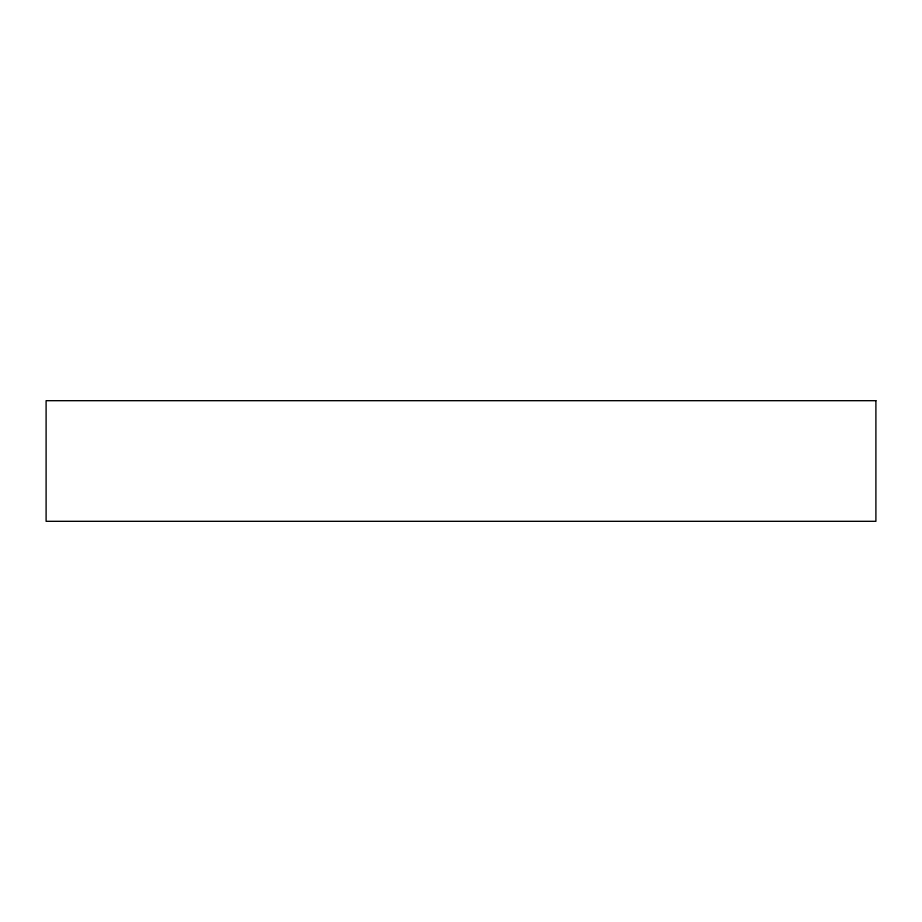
<?xml version="1.0" encoding="UTF-8"?>
<svg xmlns="http://www.w3.org/2000/svg" width="922" height="922" viewBox="0 0 922 922"><rect width="100%" height="100%" fill="white"/><g stroke="black" fill="none" stroke-linecap="round" stroke-linejoin="round"><path stroke-width="1.38" d="M875.9 400.69L46.1 400.69L46.1 521.31L875.9 521.31L875.9 400.69"/></g></svg>
